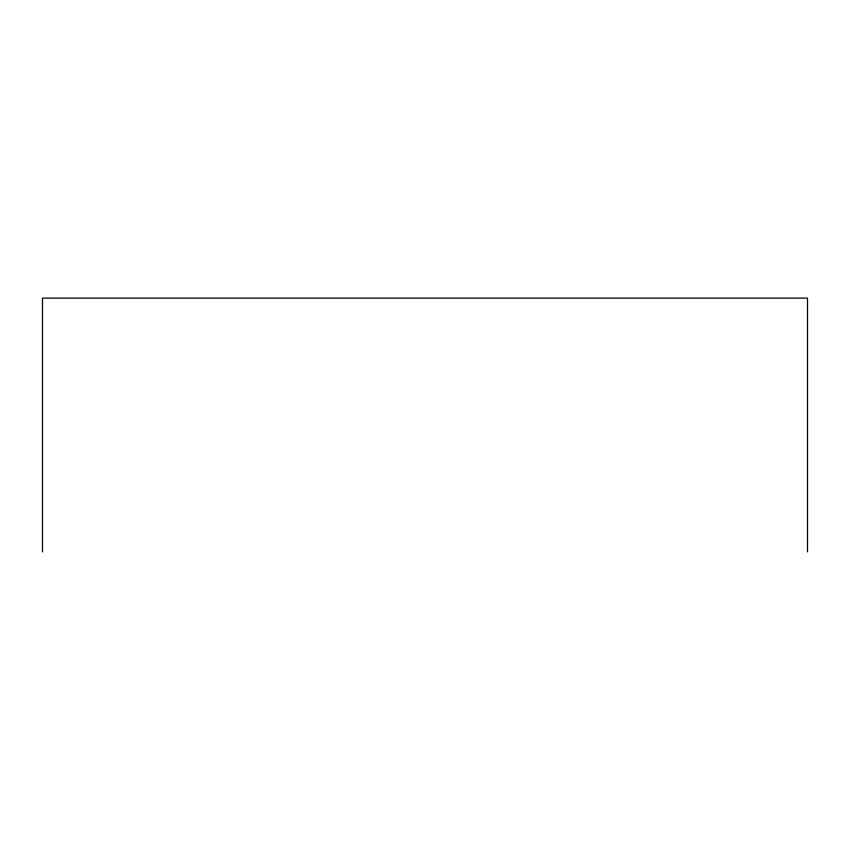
<?xml version="1.0" encoding="UTF-8"?>
<svg xmlns="http://www.w3.org/2000/svg" width="850" height="850" viewBox="0 0 850 850"><rect width="100%" height="100%" fill="white"/><g stroke="black" fill="none" stroke-linecap="round" stroke-linejoin="round"><path stroke-width="1.27" d="M807.5 551.873L807.5 298.127L42.5 298.127L42.5 551.873"/></g></svg>
